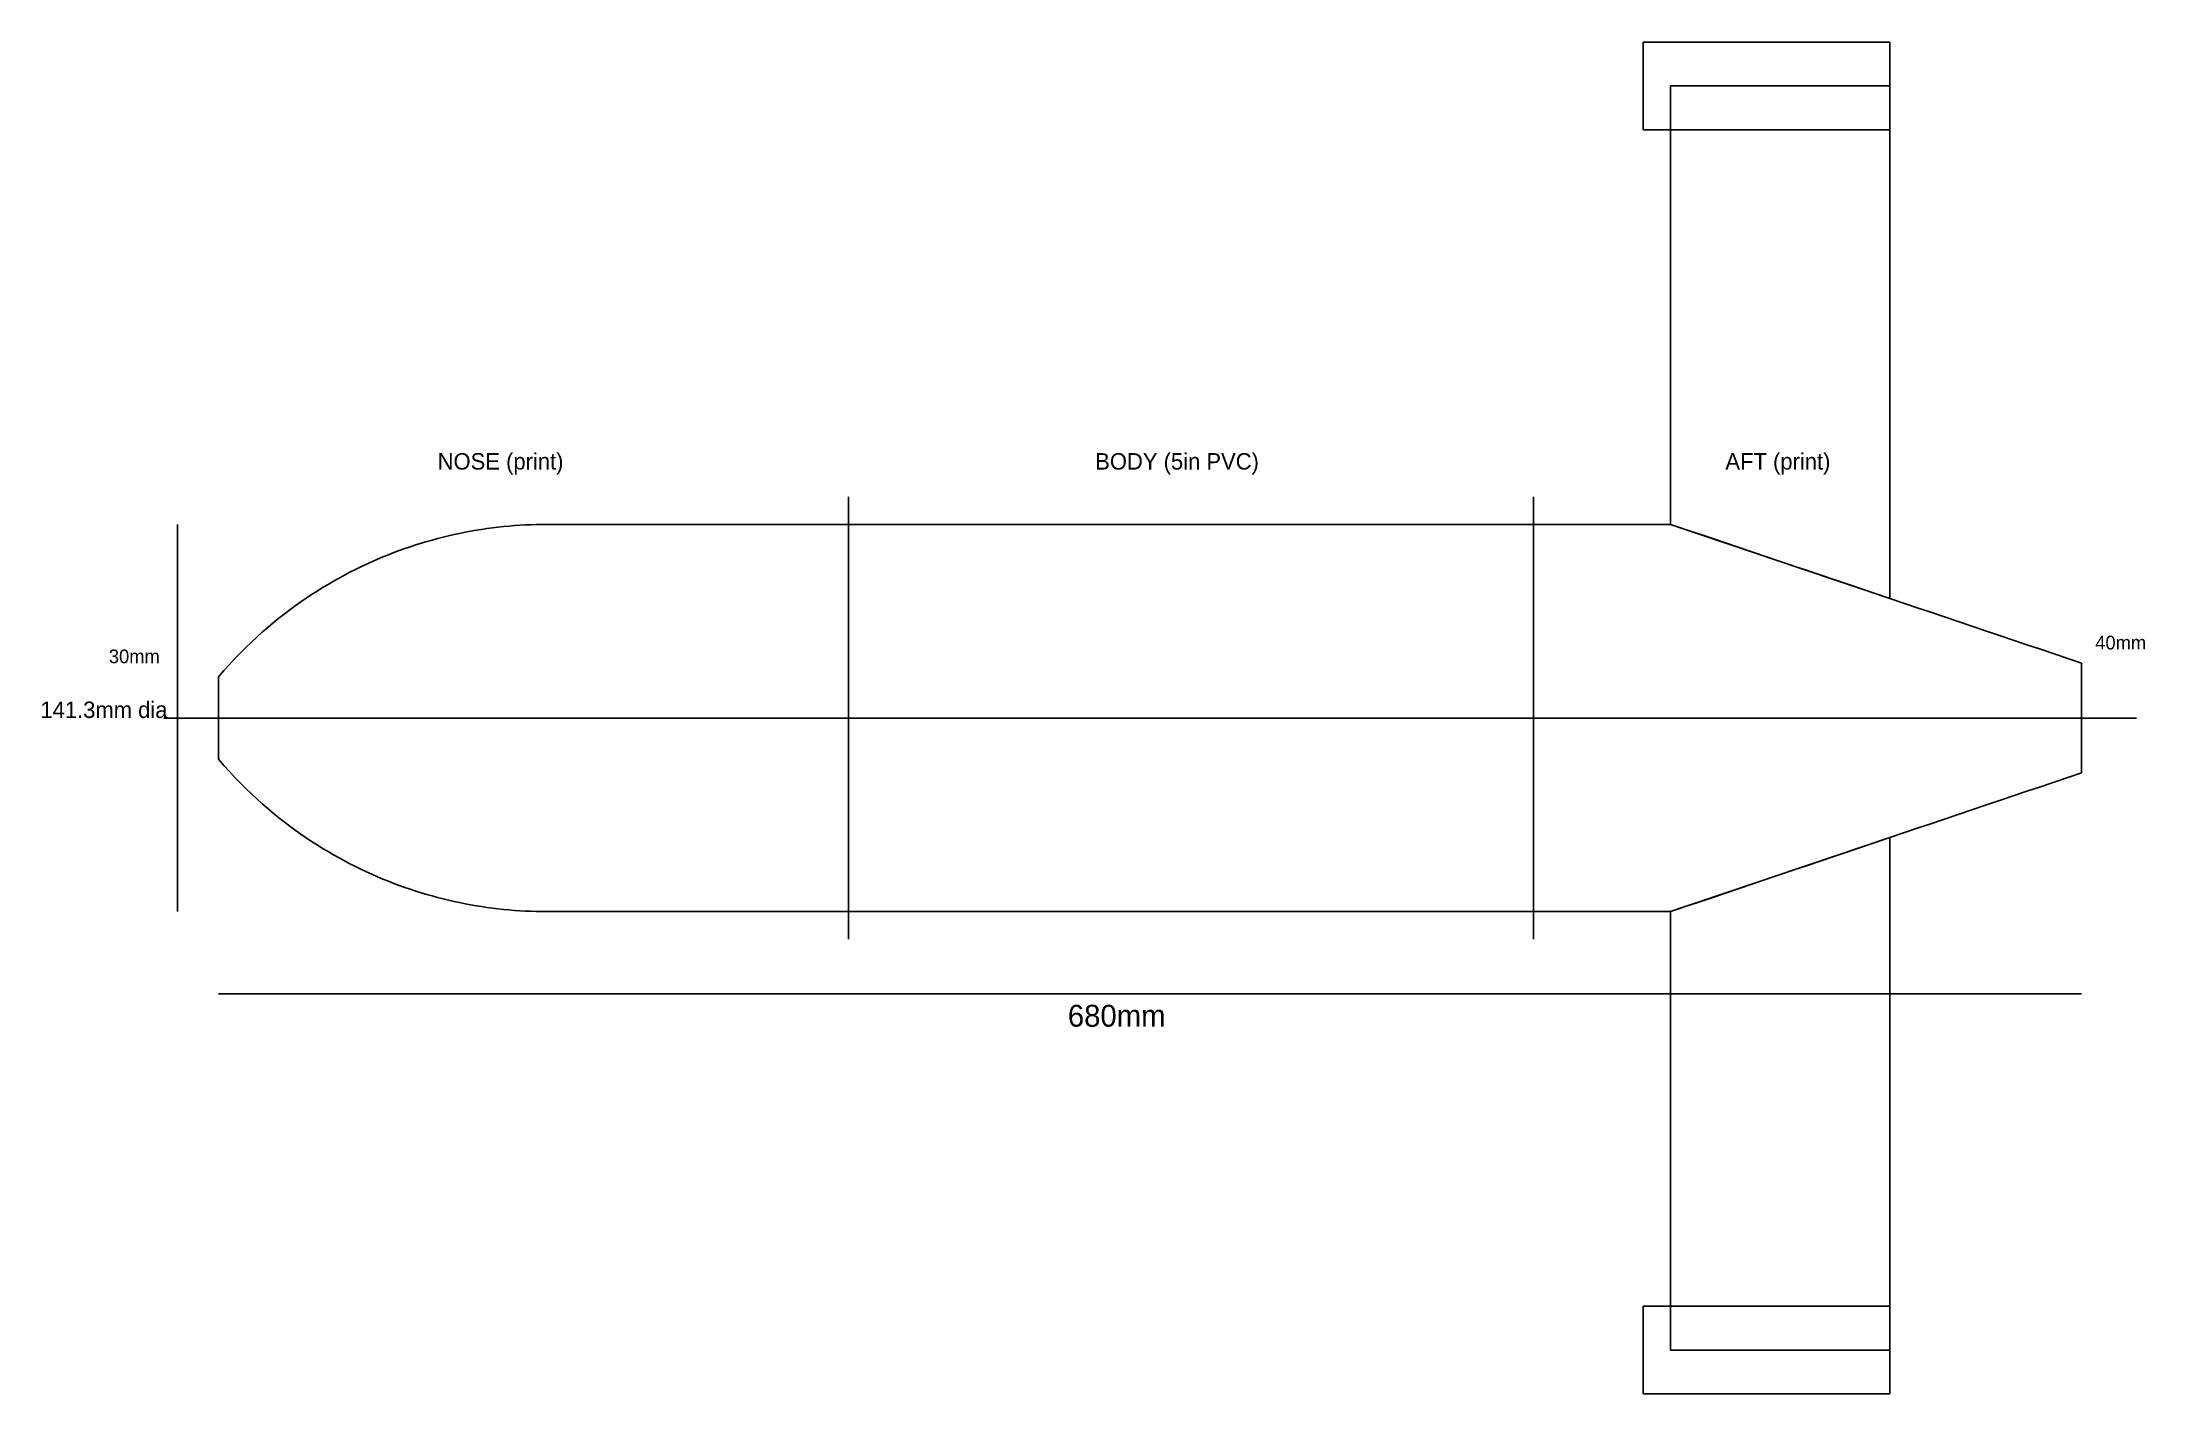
# Model space of a CAD drawing. Header units: millimetres. Extents: x -64 to 703, y -247 to 247.
import ezdxf

# ---------------------------------------------------------------- set-up
doc = ezdxf.new("R2010")
doc.units = ezdxf.units.MM

msp = doc.modelspace()

# ---------------------------------------------------------------- linework, layer by layer
at = {"layer": 'Centerline', "color": 1}
msp.add_line((-20, 0), (700, 0), dxfattribs=at)
at = {"layer": 'Dimensions', "color": 7}
for p, q in [((-15, 70.65), (-15, -70.65)), ((0, -100.65), (680, -100.65))]:
    msp.add_line(p, q, dxfattribs=at)
at = {"layer": 'Fins', "color": 4}
for p, q in [((530, 70.65), (530, 230.65)), ((530, 230.65), (610, 230.65)), ((610, 230.65), (610, 43.64)), ((610, 43.64), (530, 70.65)), ((610, -43.64), (530, -70.65)), ((610, -230.65), (610, -43.64)), ((530, -70.65), (530, -230.65)), ((530, -230.65), (610, -230.65))]:
    msp.add_line(p, q, dxfattribs=at)
at = {"layer": 'Fuselage', "color": 5}
for p, q in [((96, 68.81), (98, 69.1)), ((98, 69.1), (100, 69.37)), ((100, 69.37), (102, 69.62)), ((102, 69.62), (104, 69.83)), ((104, 69.83), (106, 70.03)), ((106, 70.03), (108, 70.19)), ((108, 70.19), (110, 70.33)), ((110, 70.33), (112, 70.45)), ((112, 70.45), (114, 70.54)), ((114, 70.54), (116, 70.6)), ((116, 70.6), (118, 70.64)), ((118, 70.64), (120, 70.65)), ((120, 70.65), (130, 70.65)), ((130, 70.65), (150, 70.65)), ((150, 70.65), (200, 70.65)), ((200, 70.65), (230, 70.65)), ((230, 70.65), (300, 70.65)), ((300, 70.65), (400, 70.65)), ((400, 70.65), (480, 70.65)), ((480, 70.65), (530, 70.65)), ((530, 70.65), (530, 70.65)), ((530, 70.65), (535, 68.96)), ((66, 61.08), (68, 61.8)), ((68, 61.8), (70, 62.49)), ((70, 62.49), (72, 63.14)), ((72, 63.14), (74, 63.77)), ((74, 63.77), (76, 64.37)), ((76, 64.37), (78, 64.94)), ((78, 64.94), (80, 65.48)), ((80, 65.48), (82, 65.99)), ((82, 65.99), (84, 66.47)), ((84, 66.47), (86, 66.93)), ((86, 66.93), (88, 67.36)), ((88, 67.36), (90, 67.76)), ((90, 67.76), (92, 68.14)), ((92, 68.14), (94, 68.49)), ((94, 68.49), (96, 68.81)), ((535, 68.96), (540, 67.27)), ((540, 67.27), (545, 65.59)), ((545, 65.59), (550, 63.9)), ((550, 63.9), (555, 62.21)), ((555, 62.21), (560, 60.52)), ((48, 53.19), (50, 54.21)), ((50, 54.21), (52, 55.18)), ((52, 55.18), (54, 56.12)), ((54, 56.12), (56, 57.03)), ((56, 57.03), (58, 57.91)), ((58, 57.91), (60, 58.75)), ((60, 58.75), (62, 59.56)), ((62, 59.56), (64, 60.34)), ((64, 60.34), (66, 61.08)), ((560, 60.52), (565, 58.83)), ((565, 58.83), (570, 57.14)), ((570, 57.14), (575, 55.46)), ((575, 55.46), (580, 53.77)), ((580, 53.77), (585, 52.08)), ((34, 45.04), (36, 46.33)), ((36, 46.33), (38, 47.57)), ((38, 47.57), (40, 48.77)), ((40, 48.77), (42, 49.93)), ((42, 49.93), (44, 51.06)), ((44, 51.06), (46, 52.14)), ((46, 52.14), (48, 53.19)), ((585, 52.08), (590, 50.39)), ((590, 50.39), (595, 48.7)), ((595, 48.7), (600, 47.01)), ((600, 47.01), (605, 45.33)), ((24, 37.93), (26, 39.45)), ((26, 39.45), (28, 40.92)), ((28, 40.92), (30, 42.34)), ((30, 42.34), (32, 43.71)), ((32, 43.71), (34, 45.04)), ((605, 45.33), (610, 43.64)), ((610, 43.64), (615, 41.95)), ((615, 41.95), (620, 40.26)), ((620, 40.26), (625, 38.57)), ((625, 38.57), (630, 36.88)), ((14, 29.54), (16, 31.33)), ((16, 31.33), (18, 33.07)), ((18, 33.07), (20, 34.74)), ((20, 34.74), (22, 36.37)), ((22, 36.37), (24, 37.93)), ((630, 36.88), (635, 35.2)), ((635, 35.2), (640, 33.51)), ((640, 33.51), (645, 31.82)), ((645, 31.82), (650, 30.13)), ((6, 21.69), (8, 23.76)), ((8, 23.76), (10, 25.75)), ((10, 25.75), (12, 27.68)), ((12, 27.68), (14, 29.54)), ((650, 30.13), (655, 28.44)), ((655, 28.44), (660, 26.75)), ((660, 26.75), (665, 25.06)), ((665, 25.06), (670, 23.38)), ((670, 23.38), (675, 21.69)), ((0, 15), (2, 17.32)), ((2, 17.32), (4, 19.55)), ((4, 19.55), (6, 21.69)), ((675, 21.69), (680, 20)), ((680, 20), (680, -20)), ((0, 15), (0, -15)), ((0, -15), (2, -17.32)), ((2, -17.32), (4, -19.55)), ((4, -19.55), (6, -21.69)), ((6, -21.69), (8, -23.76)), ((670, -23.38), (675, -21.69)), ((675, -21.69), (680, -20)), ((8, -23.76), (10, -25.75)), ((10, -25.75), (12, -27.68)), ((12, -27.68), (14, -29.54)), ((14, -29.54), (16, -31.33)), ((645, -31.82), (650, -30.13)), ((650, -30.13), (655, -28.44)), ((655, -28.44), (660, -26.75)), ((660, -26.75), (665, -25.06)), ((665, -25.06), (670, -23.38)), ((16, -31.33), (18, -33.07)), ((18, -33.07), (20, -34.74)), ((20, -34.74), (22, -36.37)), ((22, -36.37), (24, -37.93)), ((24, -37.93), (26, -39.45)), ((625, -38.57), (630, -36.88)), ((630, -36.88), (635, -35.2)), ((635, -35.2), (640, -33.51)), ((640, -33.51), (645, -31.82)), ((26, -39.45), (28, -40.92)), ((28, -40.92), (30, -42.34)), ((30, -42.34), (32, -43.71)), ((32, -43.71), (34, -45.04)), ((34, -45.04), (36, -46.33)), ((600, -47.01), (605, -45.33)), ((605, -45.33), (610, -43.64)), ((610, -43.64), (615, -41.95)), ((615, -41.95), (620, -40.26)), ((620, -40.26), (625, -38.57)), ((36, -46.33), (38, -47.57)), ((38, -47.57), (40, -48.77)), ((40, -48.77), (42, -49.93)), ((42, -49.93), (44, -51.06)), ((44, -51.06), (46, -52.14)), ((46, -52.14), (48, -53.19)), ((48, -53.19), (50, -54.21)), ((580, -53.77), (585, -52.08)), ((585, -52.08), (590, -50.39)), ((590, -50.39), (595, -48.7)), ((595, -48.7), (600, -47.01)), ((50, -54.21), (52, -55.18)), ((52, -55.18), (54, -56.12)), ((54, -56.12), (56, -57.03)), ((56, -57.03), (58, -57.91)), ((58, -57.91), (60, -58.75)), ((60, -58.75), (62, -59.56)), ((62, -59.56), (64, -60.34)), ((64, -60.34), (66, -61.08)), ((66, -61.08), (68, -61.8)), ((555, -62.21), (560, -60.52)), ((560, -60.52), (565, -58.83)), ((565, -58.83), (570, -57.14)), ((570, -57.14), (575, -55.46)), ((575, -55.46), (580, -53.77)), ((68, -61.8), (70, -62.49)), ((70, -62.49), (72, -63.14)), ((72, -63.14), (74, -63.77)), ((74, -63.77), (76, -64.37)), ((76, -64.37), (78, -64.94)), ((78, -64.94), (80, -65.48)), ((80, -65.48), (82, -65.99)), ((82, -65.99), (84, -66.47)), ((84, -66.47), (86, -66.93)), ((86, -66.93), (88, -67.36)), ((88, -67.36), (90, -67.76)), ((90, -67.76), (92, -68.14)), ((92, -68.14), (94, -68.49)), ((94, -68.49), (96, -68.81)), ((96, -68.81), (98, -69.1)), ((530, -70.65), (535, -68.96)), ((535, -68.96), (540, -67.27)), ((540, -67.27), (545, -65.59)), ((545, -65.59), (550, -63.9)), ((550, -63.9), (555, -62.21)), ((98, -69.1), (100, -69.37)), ((100, -69.37), (102, -69.62)), ((102, -69.62), (104, -69.83)), ((104, -69.83), (106, -70.03)), ((106, -70.03), (108, -70.19)), ((108, -70.19), (110, -70.33)), ((110, -70.33), (112, -70.45)), ((112, -70.45), (114, -70.54)), ((114, -70.54), (116, -70.6)), ((116, -70.6), (118, -70.64)), ((118, -70.64), (120, -70.65)), ((120, -70.65), (130, -70.65)), ((130, -70.65), (150, -70.65)), ((150, -70.65), (200, -70.65)), ((200, -70.65), (230, -70.65)), ((230, -70.65), (300, -70.65)), ((300, -70.65), (400, -70.65)), ((400, -70.65), (480, -70.65)), ((480, -70.65), (530, -70.65)), ((530, -70.65), (530, -70.65))]:
    msp.add_line(p, q, dxfattribs=at)
at = {"layer": 'Pods', "color": 6}
for p, q in [((520, 214.65), (520, 246.65)), ((520, 246.65), (610, 246.65)), ((610, 246.65), (610, 214.65)), ((610, 214.65), (520, 214.65)), ((520, -246.65), (520, -214.65)), ((520, -214.65), (610, -214.65)), ((610, -214.65), (610, -246.65)), ((610, -246.65), (520, -246.65))]:
    msp.add_line(p, q, dxfattribs=at)
at = {"layer": 'Splits', "color": 3}
for p, q in [((230, 80.65), (230, -80.65)), ((480, 80.65), (480, -80.65))]:
    msp.add_line(p, q, dxfattribs=at)

# ---------------------------------------------------------------- texts
at = {"layer": 'Dimensions', "color": 7}
for s, height, p in [('30mm', 5, (-40, 20)), ('40mm', 5, (685, 25)), ('141.3mm dia', 6, (-65, 0)), ('680mm', 8, (310, -112.65))]:
    msp.add_text(s, height=height, dxfattribs=at).set_placement(p)
at = {"layer": 'Labels', "color": 3}
for s, p in [('NOSE (print)', (80, 90.65)), ('BODY (5in PVC)', (320, 90.65)), ('AFT (print)', (550, 90.65))]:
    msp.add_text(s, height=6, dxfattribs=at).set_placement(p)

doc.saveas('drawing.dxf')
